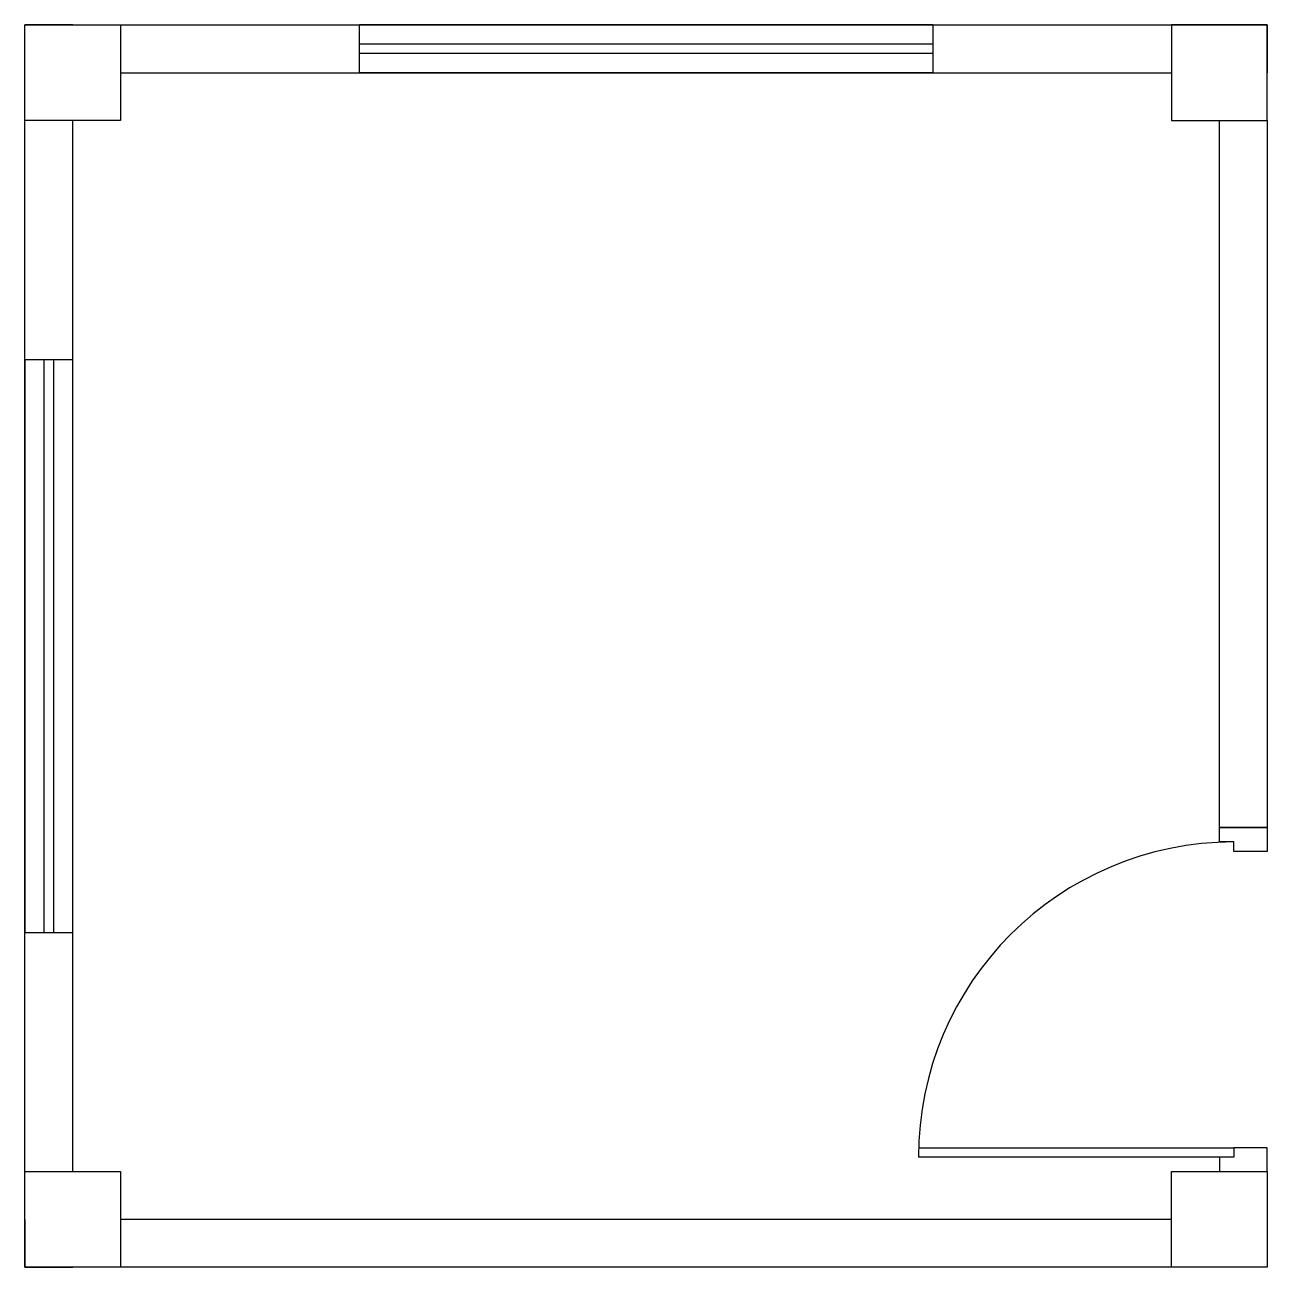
# Model space of a CAD drawing. Header units: inches. Extents: x -103 to 27, y 18 to 148.
import ezdxf

# ---------------------------------------------------------------- set-up
doc = ezdxf.new("R2010")
doc.units = ezdxf.units.IN
doc.header["$MEASUREMENT"] = 0

# ---------------------------------------------------------------- blocks, each defined once
blk = doc.blocks.new('36 inch Door')
for p, q in [((-3.5, 1.5), (-36.5, 1.5)), ((-36.48, 2.5), (-3.5, 2.5))]:
    blk.add_line(p, q)
for points in [[(0, 36), (0, 33.5), (-3.5, 33.5), (-3.5, 34.5), (-5, 34.5), (-5, 36), (0, 36)], [(0, 0), (0, 2.5), (-3.5, 2.5), (-3.5, 1.5), (-5, 1.5), (-5, 0), (0, 0)]]:
    blk.add_lwpolyline(points, close=True)
blk.add_arc((-3.5, 1.5), 33, 90, 180)
blk = doc.blocks.new('5 ft window')
for p, q in [((0, 5), (-60, 5)), ((-60, 0), (-60, 5)), ((0, 5), (0, 0)), ((0, 3), (-60, 3)), ((0, 2), (-60, 2)), ((0, 0), (-60, 0))]:
    blk.add_line(p, q)

msp = doc.modelspace()

# ---------------------------------------------------------------- linework, layer by layer
for p, q in [((-98.11, 148.04), (-103.11, 148.04)), ((-103.11, 143.04), (-103.11, 147.82)), ((-98.11, 148.04), (21.89, 148.04)), ((21.89, 148.04), (26.89, 148.04)), ((26.89, 148.04), (26.89, 143.04)), ((-103.11, 23.04), (-103.11, 143.04)), ((-93.11, 143.04), (16.89, 143.04)), ((-68.11, 143.04), (-63.11, 143.04)), ((-8.11, 143.04), (-68.11, 143.04)), ((-98.11, 28.04), (-98.11, 138.04)), ((21.89, 64.04), (21.89, 138.04)), ((21.89, 138.04), (26.89, 138.04)), ((26.89, 64.04), (21.89, 64.04)), ((23.39, 30.54), (23.39, 29.54)), ((-103.11, 23.04), (-103.11, 18.04)), ((16.89, 23.04), (-93.11, 23.04)), ((26.89, 23.04), (26.89, 18.04)), ((-103.11, 18.04), (-98.11, 18.04)), ((21.89, 18.04), (-98.11, 18.04)), ((21.89, 18.04), (21.89, 18.04)), ((26.89, 18.04), (21.89, 18.04))]:
    msp.add_line(p, q)
at = {"color": 7}
msp.add_line((26.89, 138.04), (26.89, 64.04), dxfattribs=at)
for points in [[(-103.11, 148.04), (-93.11, 148.04), (-93.11, 138.04), (-103.11, 138.04)], [(26.89, 148.04), (16.89, 148.04), (16.89, 138.04), (26.89, 138.04)], [(-103.11, 28.04), (-93.11, 28.04), (-93.11, 18.04), (-103.11, 18.04)], [(26.89, 18.04), (16.89, 18.04), (16.89, 28.04), (26.89, 28.04)]]:
    msp.add_lwpolyline(points, close=True)

# ---------------------------------------------------------------- block references
for name, p in [('5 ft window', (-8.11, 143.04)), ('36 inch Door', (26.89, 28.04))]:
    msp.add_blockref(name, p)
at = {"rotation": 90}
msp.add_blockref('5 ft window', (-98.12, 113.04), dxfattribs=at)

doc.saveas('drawing.dxf')
